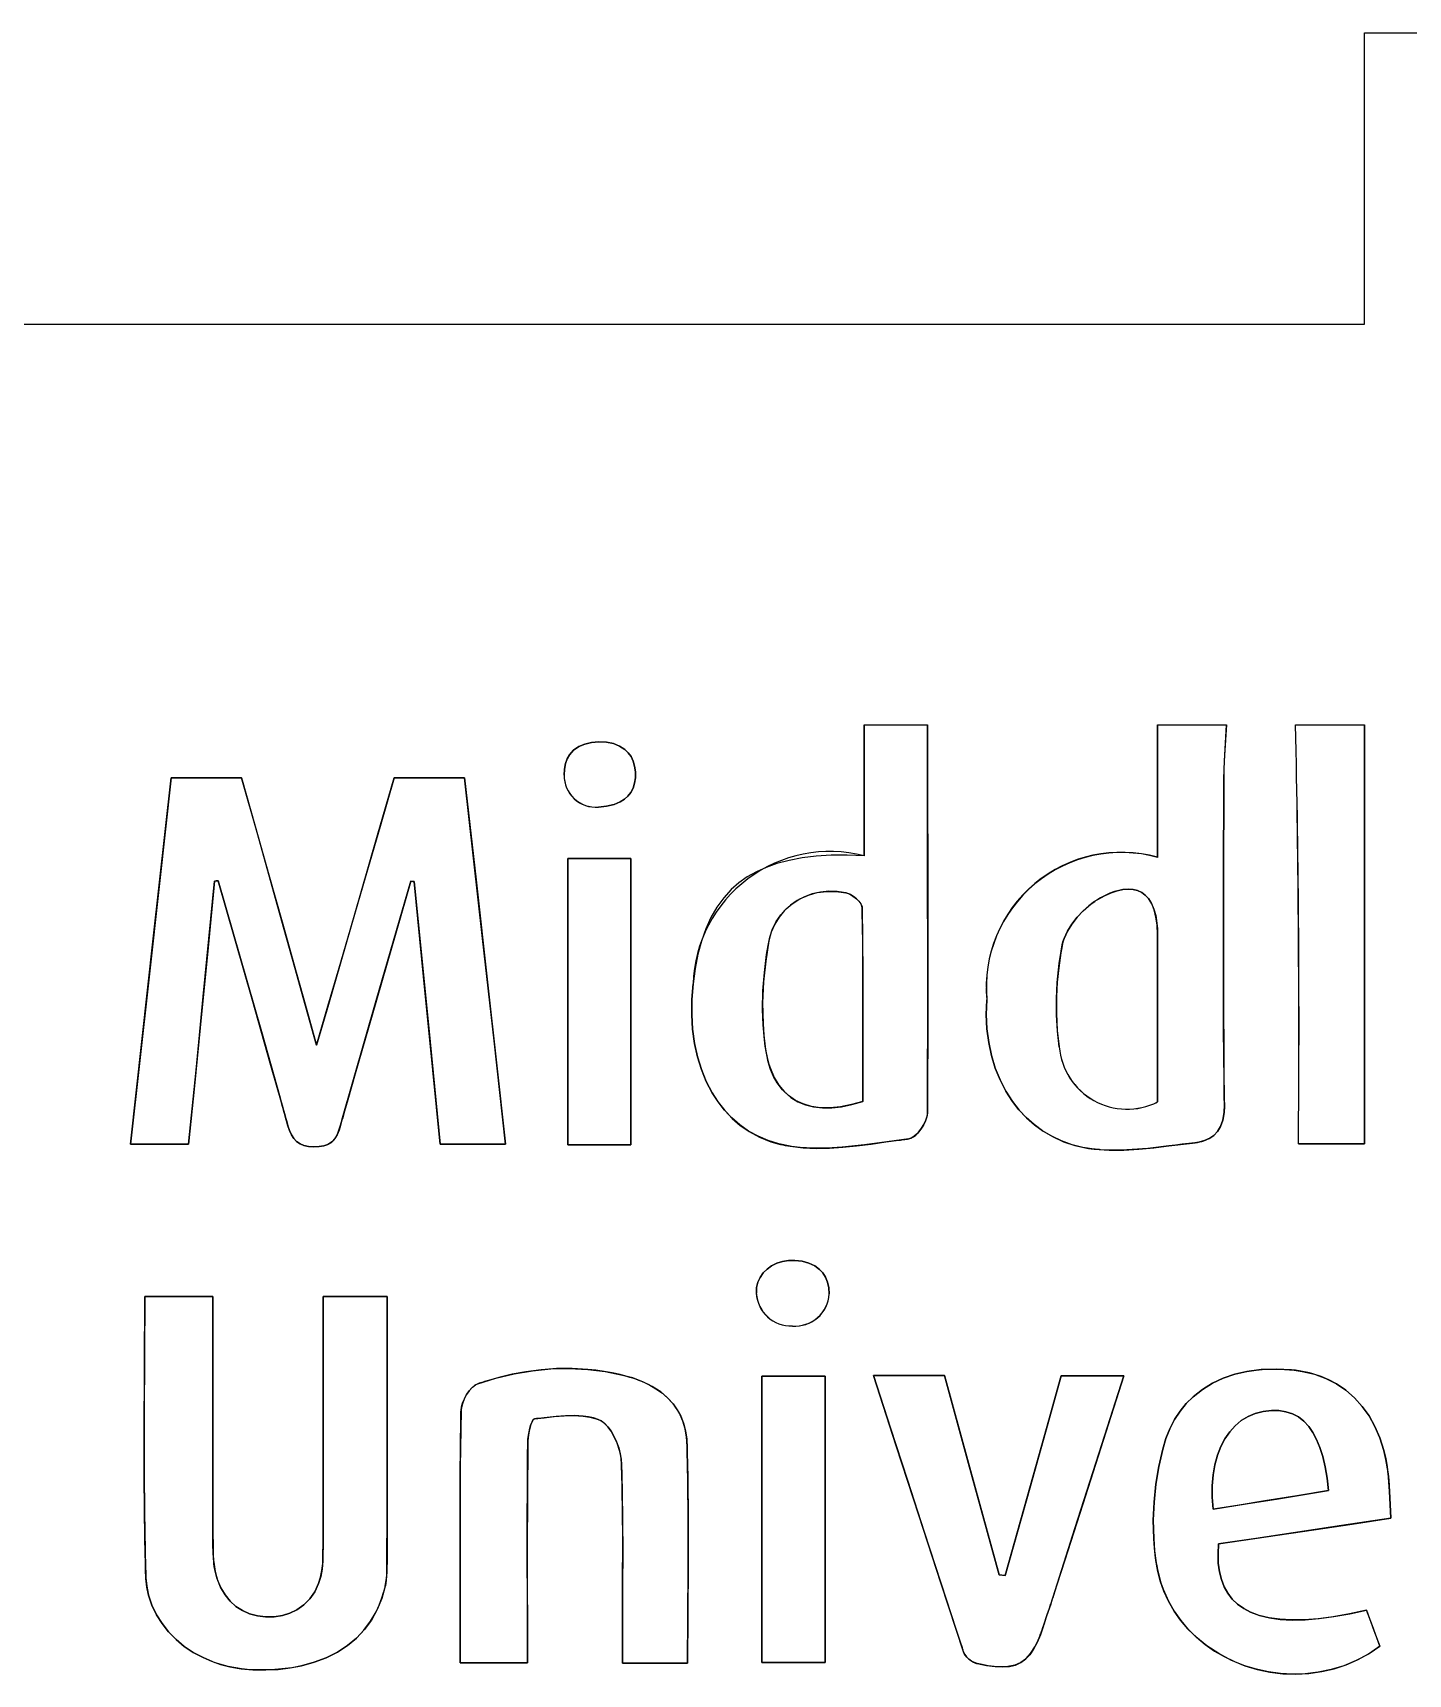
# Model space of a CAD drawing. Header units: millimetres. Extents: x 10 to 189, y 6 to 166.
# Drawn here: x 140.16 to 154.32, y 54.93 to 71.83 of the extents above; entities that cross this region are included whole.
import ezdxf

# ---------------------------------------------------------------- set-up
doc = ezdxf.new("R2010")
doc.units = ezdxf.units.MM

msp = doc.modelspace()

# ---------------------------------------------------------------- linework, layer by layer
at = {"color": 7, "linetype": 'Continuous'}
for p, q in [((153.875, 68.829), (153.875, 71.829)), ((153.875, 71.829), (169.875, 71.829)), ((137.875, 68.829), (153.875, 68.829)), ((148.719, 64.705), (149.371, 64.705)), ((151.741, 64.705), (152.453, 64.705)), ((153.164, 64.705), (153.875, 64.705)), ((142.309, 64.159), (141.584, 64.159)), ((141.584, 64.159), (142.309, 64.159)), ((144.605, 64.16), (143.88, 64.16)), ((143.88, 64.16), (144.605, 64.16)), ((146.318, 63.327), (145.667, 63.327)), ((145.667, 63.327), (146.318, 63.327)), ((141.163, 60.386), (141.763, 60.386)), ((141.763, 60.386), (141.163, 60.386)), ((144.354, 60.387), (145.027, 60.387)), ((145.027, 60.387), (144.354, 60.387)), ((145.667, 60.381), (146.318, 60.381)), ((146.318, 60.381), (145.667, 60.381)), ((153.193, 60.392), (153.875, 60.392)), ((153.875, 60.392), (153.193, 60.392)), ((142.012, 58.82), (141.312, 58.82)), ((141.312, 58.82), (142.012, 58.82)), ((143.806, 58.819), (143.148, 58.819)), ((143.148, 58.819), (143.806, 58.819)), ((148.318, 58), (147.667, 58)), ((147.667, 58), (148.318, 58)), ((149.547, 58.004), (148.815, 58.004)), ((148.815, 58.004), (149.547, 58.004)), ((151.394, 58.001), (150.751, 58.001)), ((150.751, 58.001), (151.394, 58.001)), ((144.56, 55.047), (145.252, 55.047)), ((145.252, 55.047), (144.56, 55.047)), ((146.23, 55.045), (146.902, 55.045)), ((146.902, 55.045), (146.23, 55.045)), ((147.667, 55.051), (148.318, 55.051)), ((148.318, 55.051), (147.667, 55.051))]:
    msp.add_line(p, q, dxfattribs=at)
at = {"color": 7, "linetype": 'Continuous', "lineweight": 15}
for p, q in [((153.875, 71.829), (153.875, 68.829)), ((169.875, 71.829), (153.875, 71.829)), ((153.875, 68.829), (137.875, 68.829))]:
    msp.add_line(p, q, dxfattribs=at)
at = {"color": 7, "linetype": 'Continuous', "flags": 128}
for points in [[(146.958, 62.037), (146.945, 61.876), (146.944, 61.72), (146.953, 61.57), (146.973, 61.425), (147.003, 61.287), (147.044, 61.155), (147.094, 61.032), (147.154, 60.917), (147.216, 60.821), (147.285, 60.733), (147.362, 60.653), (147.445, 60.581), (147.536, 60.518), (147.644, 60.46), (147.76, 60.413), (147.784, 60.406), (147.808, 60.398), (147.832, 60.392), (147.857, 60.385), (147.882, 60.379), (147.907, 60.374), (147.933, 60.369), (147.959, 60.365), (148.093, 60.35), (148.228, 60.344), (148.365, 60.347), (148.502, 60.356), (148.641, 60.369), (148.793, 60.388), (148.945, 60.41), (149.078, 60.428), (149.093, 60.43), (149.108, 60.432), (149.123, 60.434), (149.138, 60.436), (149.152, 60.438), (149.167, 60.44), (149.182, 60.442), (149.204, 60.449), (149.228, 60.462), (149.251, 60.481), (149.279, 60.51), (149.305, 60.543), (149.334, 60.589), (149.357, 60.636), (149.368, 60.676), (149.371, 60.693), (149.372, 60.7), (149.372, 60.702), (149.372, 60.704), (149.372, 60.704), (149.372, 60.705), (149.372, 60.705), (149.372, 60.705), (149.372, 60.705), (149.376, 62.038), (149.374, 63.371), (149.371, 64.705)], [(149.371, 64.705), (149.376, 62.465), (149.375, 61.479), (149.374, 61.045), (149.373, 60.855), (149.372, 60.771), (149.372, 60.76), (149.372, 60.749), (149.372, 60.738), (149.372, 60.727), (149.372, 60.716), (149.372, 60.705), (149.366, 60.668), (149.352, 60.626), (149.331, 60.584), (149.305, 60.543), (149.272, 60.501), (149.236, 60.468), (149.205, 60.449), (149.192, 60.444), (149.186, 60.443), (149.184, 60.443), (149.183, 60.442), (149.182, 60.442), (149.182, 60.442), (149.182, 60.442), (149.182, 60.442), (149.182, 60.442), (148.953, 60.411), (148.723, 60.379), (148.493, 60.355), (148.341, 60.346), (148.191, 60.345), (148.06, 60.353), (148.046, 60.354), (148.031, 60.356), (148.017, 60.357), (148.002, 60.359), (147.988, 60.361), (147.973, 60.363), (147.959, 60.365), (147.842, 60.389), (147.731, 60.424), (147.627, 60.468), (147.53, 60.522), (147.439, 60.586), (147.357, 60.657), (147.282, 60.736), (147.215, 60.823), (147.154, 60.917), (147.094, 61.032), (147.044, 61.155), (147.003, 61.287), (146.973, 61.425), (146.953, 61.57), (146.944, 61.72), (146.945, 61.876), (146.958, 62.037)], [(148.719, 64.705), (148.719, 63.951), (148.719, 63.357)], [(148.719, 63.357), (148.719, 64.112), (148.719, 64.705)], [(149.983, 61.873), (149.978, 61.722), (149.985, 61.576), (150.003, 61.434), (150.031, 61.299), (150.07, 61.17), (150.12, 61.048), (150.179, 60.933), (150.247, 60.827), (150.316, 60.739), (150.392, 60.658), (150.475, 60.585), (150.565, 60.521), (150.66, 60.465), (150.772, 60.413), (150.891, 60.374), (151, 60.349), (151.015, 60.346), (151.03, 60.344), (151.045, 60.342), (151.06, 60.34), (151.075, 60.338), (151.09, 60.336), (151.242, 60.326), (151.395, 60.327), (151.55, 60.336), (151.704, 60.351), (151.859, 60.369), (152.101, 60.398), (152.13, 60.402), (152.154, 60.406), (152.177, 60.41), (152.198, 60.415), (152.219, 60.422), (152.274, 60.445), (152.32, 60.476), (152.358, 60.516), (152.391, 60.57), (152.414, 60.636), (152.427, 60.713), (152.43, 60.791), (152.43, 60.798), (152.43, 60.819), (152.429, 60.851), (152.429, 60.884), (152.428, 60.917), (152.427, 61.045), (152.422, 61.564), (152.42, 62.491), (152.422, 63.418), (152.423, 63.826), (152.424, 64.006), (152.424, 64.085), (152.424, 64.095), (152.424, 64.105), (152.424, 64.116), (152.424, 64.126), (152.424, 64.136), (152.424, 64.147), (152.43, 64.333), (152.441, 64.519), (152.453, 64.705)], [(152.453, 64.705), (152.433, 64.392), (152.426, 64.255), (152.425, 64.194), (152.424, 64.168), (152.424, 64.156), (152.424, 64.151), (152.424, 64.149), (152.424, 64.148), (152.424, 64.147), (152.424, 64.147), (152.424, 64.147), (152.421, 63.093), (152.42, 62.039), (152.426, 61.112), (152.429, 60.884), (152.429, 60.858), (152.429, 60.832), (152.43, 60.807), (152.43, 60.797), (152.43, 60.791), (152.43, 60.786), (152.43, 60.78), (152.427, 60.713), (152.414, 60.636), (152.391, 60.57), (152.358, 60.516), (152.322, 60.478), (152.279, 60.448), (152.227, 60.424), (152.167, 60.408), (152.125, 60.401), (152.063, 60.394), (151.995, 60.386), (151.927, 60.378), (151.859, 60.369), (151.642, 60.344), (151.426, 60.328), (151.331, 60.325), (151.237, 60.326), (151.155, 60.33), (151.145, 60.331), (151.136, 60.332), (151.127, 60.333), (151.118, 60.333), (151.108, 60.334), (151.099, 60.335), (151.09, 60.336), (150.973, 60.354), (150.861, 60.382), (150.754, 60.421), (150.653, 60.468), (150.558, 60.525), (150.471, 60.589), (150.39, 60.661), (150.315, 60.74), (150.247, 60.827), (150.179, 60.933), (150.12, 61.048), (150.07, 61.17), (150.031, 61.299), (150.003, 61.434), (149.985, 61.576), (149.978, 61.722), (149.983, 61.873)], [(151.741, 64.705), (151.741, 63.946), (151.741, 63.34)], [(151.741, 63.34), (151.741, 63.727), (151.741, 64.109), (151.741, 64.705)], [(153.875, 60.392), (153.875, 61.607), (153.875, 62.815), (153.875, 64.705)], [(153.875, 64.705), (153.875, 63.503), (153.875, 62.298), (153.875, 61.348), (153.875, 60.392)], [(145.983, 63.858), (146.068, 63.867), (146.144, 63.884), (146.209, 63.911), (146.252, 63.938), (146.288, 63.97), (146.318, 64.009), (146.34, 64.053), (146.356, 64.103), (146.364, 64.159), (146.364, 64.221), (146.356, 64.279), (146.341, 64.332), (146.319, 64.378), (146.291, 64.417), (146.256, 64.451), (146.202, 64.486), (146.138, 64.511), (146.067, 64.525), (145.989, 64.529), (145.912, 64.523), (145.842, 64.507), (145.781, 64.481), (145.728, 64.444), (145.686, 64.397), (145.662, 64.354), (145.644, 64.305), (145.633, 64.249), (145.63, 64.187)], [(145.63, 64.187), (145.633, 64.249), (145.644, 64.305), (145.662, 64.354), (145.686, 64.397), (145.728, 64.444), (145.781, 64.481), (145.842, 64.507), (145.912, 64.523), (145.989, 64.529), (146.067, 64.525), (146.138, 64.511), (146.202, 64.486), (146.256, 64.451), (146.291, 64.417), (146.319, 64.378), (146.341, 64.332), (146.356, 64.279), (146.364, 64.221), (146.364, 64.159), (146.356, 64.103), (146.34, 64.053), (146.318, 64.009), (146.288, 63.97), (146.252, 63.938), (146.209, 63.911), (146.144, 63.884), (146.068, 63.867), (145.983, 63.858)], [(141.584, 64.159), (141.466, 63.103), (141.349, 62.049), (141.256, 61.219), (141.163, 60.386)], [(141.163, 60.386), (141.281, 61.445), (141.399, 62.501), (141.584, 64.159)], [(143.081, 61.405), (142.967, 61.811), (142.856, 62.207), (142.747, 62.596), (142.64, 62.979), (142.474, 63.572), (142.309, 64.159)], [(142.309, 64.159), (142.449, 63.661), (142.589, 63.16), (142.732, 62.651), (142.846, 62.245), (142.962, 61.83), (143.081, 61.405)], [(143.88, 64.16), (143.735, 63.658), (143.588, 63.154), (143.441, 62.645), (143.323, 62.239), (143.203, 61.826), (143.081, 61.405)], [(143.081, 61.405), (143.198, 61.807), (143.312, 62.202), (143.425, 62.59), (143.536, 62.973), (143.709, 63.569), (143.88, 64.16)], [(145.027, 60.387), (144.908, 61.45), (144.79, 62.506), (144.605, 64.16)], [(144.605, 64.16), (144.723, 63.108), (144.841, 62.054), (144.934, 61.223), (145.027, 60.387)], [(145.667, 63.327), (145.667, 62.497), (145.667, 61.673), (145.667, 60.381)], [(145.667, 60.381), (145.667, 61.204), (145.667, 62.026), (145.667, 62.674), (145.667, 63.327)], [(146.318, 60.381), (146.318, 60.94), (146.318, 61.494), (146.318, 62.043), (146.318, 62.686), (146.318, 63.327)], [(146.318, 63.327), (146.318, 62.511), (146.318, 61.691), (146.318, 61.04), (146.318, 60.381)], [(148.719, 63.357), (148.544, 63.363), (148.38, 63.361), (148.226, 63.352), (148.081, 63.334), (147.947, 63.309), (147.822, 63.276), (147.712, 63.237), (147.61, 63.191), (147.517, 63.138), (147.431, 63.077), (147.352, 63.008), (147.274, 62.922), (147.204, 62.826), (147.142, 62.72), (147.09, 62.604), (147.045, 62.478), (147.008, 62.342), (146.979, 62.195), (146.958, 62.037)], [(141.763, 60.386), (141.839, 61.15), (141.914, 61.908), (142.031, 63.095)], [(142.031, 63.095), (141.957, 62.34), (141.882, 61.584), (141.822, 60.987), (141.763, 60.386)], [(142.031, 63.095), (142.051, 63.098), (142.067, 63.1)], [(142.067, 63.1), (142.047, 63.097), (142.031, 63.095)], [(142.067, 63.1), (142.512, 61.548), (142.705, 60.865), (142.717, 60.822), (142.729, 60.779), (142.741, 60.736), (142.753, 60.693), (142.765, 60.65), (142.77, 60.63), (142.773, 60.622), (142.786, 60.576), (142.802, 60.528), (142.822, 60.484), (142.846, 60.446), (142.875, 60.414), (142.913, 60.389), (142.951, 60.374), (142.997, 60.364), (143.05, 60.36), (143.108, 60.362), (143.156, 60.37), (143.197, 60.384), (143.233, 60.405), (143.261, 60.432), (143.283, 60.464), (143.301, 60.5), (143.325, 60.572), (143.335, 60.606), (143.339, 60.621), (143.341, 60.628), (143.342, 60.631), (143.342, 60.633), (143.342, 60.633), (143.342, 60.633), (143.342, 60.633), (143.342, 60.634), (143.696, 61.865), (144.052, 63.095)], [(144.052, 63.095), (143.653, 61.717), (143.479, 61.11), (143.402, 60.843), (143.369, 60.726), (143.365, 60.713), (143.361, 60.7), (143.357, 60.686), (143.354, 60.673), (143.35, 60.66), (143.346, 60.647), (143.342, 60.634), (143.327, 60.58), (143.312, 60.53), (143.294, 60.484), (143.27, 60.444), (143.239, 60.41), (143.197, 60.384), (143.156, 60.37), (143.108, 60.362), (143.05, 60.36), (142.997, 60.364), (142.951, 60.374), (142.913, 60.389), (142.875, 60.414), (142.846, 60.446), (142.822, 60.484), (142.802, 60.528), (142.786, 60.576), (142.771, 60.629), (142.769, 60.635), (142.761, 60.662), (142.753, 60.692), (142.744, 60.723), (142.736, 60.754), (142.727, 60.784), (142.719, 60.815), (142.611, 61.198), (142.417, 61.881), (142.067, 63.1)], [(144.052, 63.095), (144.071, 63.093), (144.086, 63.091)], [(144.086, 63.091), (144.067, 63.093), (144.052, 63.095)], [(144.086, 63.091), (144.236, 61.581), (144.354, 60.387)], [(144.354, 60.387), (144.278, 61.148), (144.204, 61.905), (144.086, 63.091)], [(148.707, 60.828), (148.589, 60.794), (148.477, 60.771), (148.371, 60.761), (148.271, 60.762), (148.178, 60.776), (148.092, 60.801), (148.013, 60.838), (147.942, 60.887), (147.879, 60.948), (147.825, 61.02), (147.788, 61.085), (147.757, 61.157), (147.732, 61.236), (147.713, 61.323), (147.702, 61.395), (147.693, 61.46), (147.68, 61.617), (147.675, 61.775), (147.678, 61.965), (147.693, 62.154), (147.716, 62.341), (147.731, 62.431), (147.749, 62.52), (147.777, 62.603), (147.814, 62.679), (147.861, 62.748), (147.916, 62.809), (147.978, 62.861), (148.059, 62.912), (148.146, 62.95), (148.238, 62.977), (148.335, 62.99), (148.433, 62.99), (148.532, 62.975)], [(148.707, 60.828), (148.708, 61.383), (148.708, 61.942), (148.705, 62.436), (148.702, 62.653), (148.701, 62.749), (148.701, 62.76), (148.701, 62.77), (148.701, 62.781), (148.7, 62.792), (148.7, 62.803), (148.7, 62.813), (148.7, 62.824), (148.694, 62.848), (148.679, 62.874), (148.661, 62.894), (148.641, 62.914), (148.611, 62.938), (148.58, 62.957), (148.552, 62.969), (148.541, 62.973), (148.536, 62.975), (148.534, 62.975), (148.533, 62.975), (148.533, 62.975), (148.533, 62.975), (148.533, 62.975), (148.532, 62.975), (148.532, 62.975), (148.444, 62.989), (148.357, 62.991), (148.27, 62.982), (148.186, 62.964), (148.106, 62.935), (148.031, 62.896), (147.962, 62.849), (147.899, 62.792), (147.845, 62.726), (147.799, 62.652), (147.764, 62.57), (147.74, 62.48)], [(148.532, 62.975), (148.568, 62.963), (148.605, 62.942), (148.641, 62.914), (148.666, 62.889), (148.686, 62.863), (148.697, 62.84), (148.699, 62.831), (148.7, 62.827), (148.7, 62.826), (148.7, 62.825), (148.7, 62.824), (148.7, 62.824), (148.7, 62.824), (148.7, 62.824), (148.7, 62.824), (148.707, 62.156), (148.708, 61.49), (148.707, 60.828)], [(151.742, 60.822), (151.742, 61.309), (151.742, 61.792), (151.742, 62.215), (151.742, 62.263), (151.742, 62.31), (151.742, 62.358), (151.742, 62.405), (151.742, 62.452), (151.742, 62.5), (151.742, 62.547), (151.738, 62.641), (151.726, 62.726), (151.708, 62.799), (151.682, 62.863), (151.649, 62.915), (151.616, 62.95), (151.579, 62.978), (151.537, 62.998), (151.491, 63.01), (151.44, 63.013), (151.385, 63.009), (151.343, 63), (151.299, 62.987), (151.252, 62.97), (151.204, 62.948), (151.153, 62.922), (151.115, 62.899), (151.093, 62.885), (151.033, 62.841), (150.975, 62.789), (150.913, 62.724), (150.858, 62.653), (150.813, 62.579), (150.779, 62.504), (150.77, 62.477), (150.763, 62.45), (150.756, 62.41), (150.747, 62.358), (150.738, 62.306), (150.731, 62.254), (150.724, 62.201), (150.709, 62.054), (150.701, 61.907), (150.7, 61.732), (150.709, 61.559), (150.73, 61.388)], [(150.73, 61.388), (150.71, 61.551), (150.7, 61.716), (150.7, 61.883), (150.709, 62.051), (150.715, 62.116), (150.722, 62.181), (150.73, 62.246), (150.739, 62.311), (150.749, 62.375), (150.761, 62.438), (150.768, 62.471), (150.779, 62.504), (150.813, 62.579), (150.858, 62.653), (150.913, 62.724), (150.975, 62.789), (151.058, 62.86), (151.096, 62.887), (151.102, 62.891), (151.108, 62.895), (151.114, 62.898), (151.12, 62.902), (151.127, 62.907), (151.197, 62.945), (151.264, 62.975), (151.327, 62.996), (151.385, 63.009), (151.44, 63.013), (151.491, 63.01), (151.537, 62.998), (151.579, 62.978), (151.616, 62.95), (151.649, 62.915), (151.68, 62.866), (151.705, 62.808), (151.723, 62.741), (151.728, 62.716), (151.732, 62.691), (151.736, 62.664), (151.738, 62.636), (151.74, 62.608), (151.741, 62.578), (151.742, 62.547), (151.742, 61.975), (151.742, 61.401), (151.742, 60.822)], [(147.74, 62.48), (147.706, 62.27), (147.684, 62.057), (147.675, 61.841), (147.679, 61.627), (147.688, 61.508), (147.702, 61.39), (147.709, 61.344), (147.721, 61.281), (147.736, 61.222), (147.754, 61.167), (147.793, 61.075), (147.842, 60.994), (147.899, 60.926), (147.965, 60.869), (148.038, 60.824), (148.115, 60.793), (148.199, 60.772), (148.29, 60.761), (148.386, 60.762), (148.488, 60.773), (148.595, 60.795), (148.707, 60.828)], [(148.36, 58.845), (148.355, 58.909), (148.343, 58.966), (148.323, 59.017), (148.296, 59.061), (148.262, 59.098), (148.211, 59.135), (148.151, 59.163), (148.082, 59.182), (148.006, 59.191), (147.941, 59.19), (147.878, 59.18), (147.82, 59.161), (147.767, 59.135), (147.72, 59.101), (147.68, 59.061), (147.648, 59.016), (147.625, 58.965), (147.612, 58.911), (147.61, 58.853)], [(147.61, 58.853), (147.612, 58.911), (147.625, 58.965), (147.648, 59.016), (147.68, 59.061), (147.72, 59.101), (147.767, 59.135), (147.82, 59.161), (147.878, 59.18), (147.941, 59.19), (148.006, 59.191), (148.082, 59.182), (148.151, 59.163), (148.211, 59.135), (148.262, 59.098), (148.296, 59.061), (148.323, 59.017), (148.343, 58.966), (148.355, 58.909), (148.36, 58.845)], [(141.312, 58.82), (141.31, 58.21), (141.306, 57.603), (141.304, 56.999), (141.307, 56.602), (141.314, 56.205), (141.315, 56.147), (141.317, 56.089), (141.319, 56.031), (141.321, 55.973), (141.323, 55.925), (141.325, 55.893), (141.335, 55.817), (141.351, 55.743), (141.385, 55.64), (141.431, 55.542), (141.489, 55.451), (141.556, 55.366), (141.633, 55.288), (141.718, 55.217), (141.811, 55.155), (141.912, 55.101), (142, 55.063), (142.092, 55.031), (142.187, 55.006), (142.226, 54.998), (142.264, 54.991), (142.303, 54.986), (142.343, 54.981), (142.382, 54.978), (142.423, 54.976), (142.557, 54.974), (142.685, 54.98), (142.808, 54.995), (142.924, 55.016), (143.057, 55.053), (143.181, 55.1), (143.295, 55.157), (143.399, 55.225), (143.492, 55.303), (143.569, 55.385), (143.637, 55.475), (143.694, 55.573), (143.726, 55.642), (143.754, 55.715), (143.774, 55.782), (143.777, 55.79), (143.779, 55.799), (143.781, 55.808), (143.784, 55.817), (143.786, 55.827), (143.788, 55.836), (143.802, 55.917), (143.805, 55.954), (143.805, 55.97), (143.805, 55.977), (143.805, 55.98), (143.805, 55.981), (143.805, 55.982), (143.805, 55.982), (143.805, 55.982), (143.805, 55.982), (143.805, 55.982), (143.806, 56.685), (143.806, 57.39), (143.806, 58.101), (143.806, 58.819)], [(143.806, 58.819), (143.806, 58.015), (143.806, 57.221), (143.806, 56.526), (143.806, 56.222), (143.806, 56.088), (143.805, 56.029), (143.805, 56.019), (143.805, 56.01), (143.805, 56.001), (143.805, 55.992), (143.805, 55.982), (143.799, 55.9), (143.794, 55.864), (143.79, 55.848), (143.789, 55.841), (143.788, 55.838), (143.788, 55.837), (143.788, 55.836), (143.788, 55.836), (143.788, 55.836), (143.788, 55.836), (143.788, 55.836), (143.753, 55.711), (143.705, 55.595), (143.646, 55.488), (143.575, 55.391), (143.492, 55.303), (143.399, 55.225), (143.295, 55.157), (143.181, 55.1), (143.057, 55.053), (142.924, 55.016), (142.826, 54.997), (142.723, 54.984), (142.616, 54.976), (142.505, 54.974), (142.396, 54.977), (142.306, 54.985), (142.169, 55.01), (142.037, 55.049), (141.912, 55.101), (141.811, 55.155), (141.718, 55.217), (141.633, 55.288), (141.556, 55.366), (141.489, 55.451), (141.431, 55.542), (141.385, 55.64), (141.351, 55.743), (141.333, 55.828), (141.323, 55.916), (141.322, 55.94), (141.32, 55.982), (141.319, 56.023), (141.318, 56.064), (141.317, 56.106), (141.315, 56.147), (141.307, 56.592), (141.304, 56.989), (141.304, 57.387), (141.309, 58.101), (141.312, 58.82)], [(143.148, 58.819), (143.148, 58.719), (143.148, 58.625), (143.148, 58.545), (143.148, 58.51), (143.148, 58.495), (143.148, 58.488), (143.148, 58.485), (143.148, 58.484), (143.148, 58.483), (143.148, 58.483), (143.148, 58.483), (143.148, 58.483), (143.149, 57.644), (143.149, 56.805), (143.148, 56.392), (143.147, 56.351), (143.147, 56.311), (143.147, 56.27), (143.147, 56.229), (143.146, 56.189), (143.146, 56.148), (143.146, 56.112), (143.145, 56.094), (143.138, 56.012), (143.124, 55.935), (143.101, 55.864), (143.061, 55.78), (143.01, 55.707), (142.948, 55.645), (142.877, 55.594), (142.806, 55.56), (142.728, 55.536), (142.645, 55.522), (142.556, 55.52), (142.471, 55.53), (142.391, 55.552), (142.318, 55.585), (142.25, 55.629), (142.19, 55.683), (142.138, 55.746), (142.09, 55.828), (142.054, 55.921), (142.032, 56.01), (142.029, 56.022), (142.027, 56.035), (142.026, 56.047), (142.024, 56.06), (142.023, 56.072), (142.021, 56.085), (142.015, 56.176), (142.013, 56.267), (142.012, 56.347), (142.012, 56.383), (142.012, 56.398), (142.012, 56.405), (142.012, 56.408), (142.012, 56.409), (142.012, 56.41), (142.012, 56.41), (142.012, 56.41), (142.012, 56.41), (142.011, 57.587), (142.012, 58.104), (142.012, 58.332), (142.012, 58.432), (142.012, 58.443), (142.012, 58.455), (142.012, 58.466), (142.012, 58.477), (142.012, 58.488), (142.012, 58.5), (142.012, 58.511), (142.012, 58.666), (142.012, 58.82)], [(142.012, 58.82), (142.012, 58.648), (142.012, 58.571), (142.012, 58.538), (142.012, 58.523), (142.012, 58.516), (142.012, 58.513), (142.012, 58.512), (142.012, 58.511), (142.012, 58.511), (142.012, 58.511), (142.012, 58.511), (142.011, 57.335), (142.012, 56.817), (142.012, 56.589), (142.012, 56.489), (142.012, 56.478), (142.012, 56.467), (142.012, 56.455), (142.012, 56.444), (142.012, 56.433), (142.012, 56.422), (142.012, 56.41), (142.014, 56.228), (142.017, 56.148), (142.019, 56.113), (142.02, 56.097), (142.021, 56.09), (142.021, 56.087), (142.021, 56.086), (142.021, 56.086), (142.021, 56.085), (142.021, 56.085), (142.021, 56.085), (142.036, 55.989), (142.06, 55.9), (142.095, 55.819), (142.138, 55.746), (142.19, 55.683), (142.25, 55.629), (142.318, 55.585), (142.391, 55.552), (142.471, 55.53), (142.556, 55.52), (142.645, 55.522), (142.728, 55.536), (142.806, 55.56), (142.877, 55.594), (142.948, 55.645), (143.01, 55.707), (143.061, 55.78), (143.101, 55.864), (143.122, 55.928), (143.136, 55.997), (143.144, 56.071), (143.145, 56.096), (143.146, 56.131), (143.146, 56.19), (143.147, 56.249), (143.147, 56.308), (143.147, 56.367), (143.148, 56.426), (143.149, 57.165), (143.148, 57.903), (143.148, 58.227), (143.148, 58.37), (143.148, 58.384), (143.148, 58.398), (143.148, 58.413), (143.148, 58.427), (143.148, 58.441), (143.148, 58.455), (143.148, 58.469), (143.148, 58.483), (143.148, 58.59), (143.148, 58.701), (143.148, 58.819)], [(144.56, 55.047), (144.56, 55.28), (144.56, 55.51), (144.56, 55.711), (144.56, 55.729), (144.56, 55.746), (144.56, 55.764), (144.56, 55.782), (144.56, 55.827), (144.56, 56.005), (144.559, 56.464), (144.559, 56.923), (144.562, 57.327), (144.565, 57.505), (144.567, 57.583), (144.567, 57.594), (144.568, 57.604), (144.568, 57.614), (144.568, 57.624), (144.568, 57.634), (144.569, 57.645), (144.573, 57.683), (144.585, 57.725), (144.603, 57.767), (144.625, 57.809), (144.655, 57.851), (144.688, 57.886), (144.718, 57.909), (144.731, 57.917), (144.737, 57.919), (144.74, 57.92), (144.741, 57.92), (144.741, 57.921), (144.742, 57.921), (144.742, 57.921), (144.742, 57.921), (144.742, 57.921), (144.928, 57.977), (145.115, 58.022), (145.303, 58.054), (145.492, 58.073), (145.682, 58.078), (145.873, 58.068), (146.053, 58.046), (146.232, 58.009), (146.272, 57.999), (146.304, 57.99), (146.336, 57.981), (146.367, 57.97), (146.397, 57.959), (146.427, 57.947), (146.504, 57.912), (146.576, 57.87), (146.642, 57.823), (146.702, 57.77), (146.753, 57.715), (146.796, 57.653), (146.833, 57.587), (146.861, 57.514), (146.881, 57.436), (146.893, 57.352), (146.894, 57.326), (146.896, 57.281), (146.898, 57.229), (146.899, 57.177), (146.9, 57.125), (146.905, 56.921), (146.908, 56.555), (146.908, 56.058), (146.904, 55.555), (146.902, 55.045)], [(146.902, 55.045), (146.904, 55.532), (146.907, 56.012), (146.908, 56.488), (146.904, 56.96), (146.902, 57.037), (146.901, 57.115), (146.899, 57.192), (146.896, 57.269), (146.894, 57.333), (146.891, 57.371), (146.877, 57.457), (146.854, 57.536), (146.814, 57.623), (146.763, 57.701), (146.702, 57.77), (146.625, 57.837), (146.537, 57.893), (146.442, 57.941), (146.338, 57.98), (146.281, 57.997), (146.209, 58.015), (146.125, 58.033), (146.041, 58.047), (145.957, 58.059), (145.873, 58.068), (145.713, 58.077), (145.553, 58.076), (145.394, 58.065), (145.235, 58.044), (145.096, 58.018), (144.958, 57.985), (144.837, 57.951), (144.823, 57.947), (144.809, 57.943), (144.796, 57.938), (144.782, 57.934), (144.769, 57.93), (144.755, 57.925), (144.742, 57.921), (144.711, 57.905), (144.68, 57.879), (144.652, 57.847), (144.625, 57.809), (144.6, 57.762), (144.582, 57.715), (144.572, 57.674), (144.569, 57.657), (144.569, 57.65), (144.569, 57.647), (144.569, 57.646), (144.569, 57.645), (144.569, 57.645), (144.569, 57.645), (144.569, 57.645), (144.569, 57.645), (144.56, 57.061), (144.559, 56.476), (144.56, 55.962), (144.56, 55.917), (144.56, 55.871), (144.56, 55.826), (144.56, 55.781), (144.56, 55.763), (144.56, 55.694), (144.56, 55.373), (144.56, 55.047)], [(147.667, 58), (147.667, 57.167), (147.667, 56.341), (147.667, 55.051)], [(147.667, 55.051), (147.667, 55.871), (147.667, 56.694), (147.667, 57.345), (147.667, 58)], [(148.318, 55.051), (148.318, 55.878), (148.318, 56.702), (148.318, 57.349), (148.318, 58)], [(148.318, 58), (148.318, 57.173), (148.318, 56.349), (148.318, 55.701), (148.318, 55.051)], [(148.815, 58.004), (148.991, 57.462), (149.165, 56.927), (149.337, 56.397), (149.564, 55.703), (149.664, 55.399), (149.708, 55.265), (149.728, 55.206), (149.73, 55.199), (149.733, 55.191), (149.736, 55.183), (149.738, 55.176), (149.741, 55.168), (149.743, 55.16), (149.756, 55.134), (149.775, 55.109), (149.8, 55.086), (149.847, 55.055), (149.868, 55.045), (149.877, 55.042), (149.881, 55.041), (149.883, 55.041), (149.884, 55.041), (149.884, 55.04), (149.884, 55.04), (149.884, 55.04), (149.884, 55.04), (149.884, 55.04), (149.981, 55.02), (150.069, 55.008), (150.147, 55.005), (150.216, 55.011), (150.278, 55.025), (150.333, 55.05), (150.387, 55.09), (150.435, 55.143), (150.478, 55.211), (150.505, 55.263), (150.529, 55.322), (150.534, 55.335), (150.539, 55.347), (150.544, 55.36), (150.548, 55.374), (150.553, 55.387), (150.557, 55.401), (150.562, 55.415), (150.567, 55.429), (150.609, 55.554), (150.628, 55.61), (150.636, 55.634), (150.639, 55.645), (150.641, 55.649), (150.641, 55.651), (150.642, 55.652), (150.642, 55.653), (150.642, 55.653), (150.642, 55.653), (150.642, 55.653), (150.891, 56.43), (151.141, 57.211), (151.394, 58.001)], [(151.394, 58.001), (151.181, 57.337), (150.971, 56.68), (150.787, 56.104), (150.706, 55.851), (150.67, 55.74), (150.666, 55.728), (150.662, 55.715), (150.658, 55.703), (150.654, 55.69), (150.65, 55.678), (150.646, 55.665), (150.642, 55.653), (150.599, 55.528), (150.581, 55.473), (150.573, 55.448), (150.569, 55.437), (150.568, 55.433), (150.567, 55.431), (150.567, 55.43), (150.567, 55.429), (150.567, 55.429), (150.567, 55.429), (150.567, 55.429), (150.535, 55.336), (150.501, 55.256), (150.465, 55.187), (150.425, 55.131), (150.382, 55.085), (150.333, 55.05), (150.271, 55.023), (150.2, 55.008), (150.12, 55.005), (150.06, 55.009), (149.996, 55.018), (149.935, 55.029), (149.927, 55.031), (149.918, 55.033), (149.91, 55.035), (149.901, 55.036), (149.893, 55.038), (149.884, 55.04), (149.856, 55.05), (149.827, 55.066), (149.8, 55.086), (149.779, 55.105), (149.761, 55.126), (149.75, 55.145), (149.746, 55.154), (149.744, 55.157), (149.744, 55.159), (149.743, 55.16), (149.743, 55.16), (149.743, 55.16), (149.743, 55.16), (149.743, 55.16), (149.743, 55.16), (149.512, 55.861), (149.282, 56.566), (149.05, 57.28), (148.815, 58.004)], [(150.112, 55.954), (149.796, 57.099), (149.547, 58.004)], [(149.547, 58.004), (149.864, 56.853), (150.112, 55.954)], [(150.751, 58.001), (150.587, 57.421), (150.425, 56.846), (150.171, 55.946)], [(150.171, 55.946), (150.494, 57.092), (150.622, 57.545), (150.751, 58.001)], [(154.145, 56.536), (154.138, 56.677), (154.131, 56.813), (154.12, 56.96), (154.117, 56.996), (154.116, 57.002), (154.115, 57.007), (154.115, 57.013), (154.113, 57.024), (154.11, 57.046), (154.094, 57.142), (154.072, 57.235), (154.032, 57.363), (153.981, 57.481), (153.92, 57.59), (153.85, 57.688), (153.77, 57.776), (153.681, 57.853), (153.584, 57.919), (153.507, 57.96), (153.426, 57.994), (153.341, 58.023), (153.306, 58.032), (153.271, 58.04), (153.235, 58.048), (153.199, 58.054), (153.162, 58.059), (153.123, 58.063), (152.963, 58.072), (152.81, 58.067), (152.663, 58.048), (152.537, 58.018), (152.418, 57.977), (152.307, 57.925), (152.204, 57.862), (152.11, 57.787), (152.038, 57.716), (151.974, 57.638), (151.917, 57.551), (151.868, 57.458), (151.827, 57.356), (151.795, 57.247)], [(151.795, 57.247), (151.827, 57.356), (151.868, 57.458), (151.917, 57.551), (151.974, 57.638), (152.038, 57.716), (152.11, 57.787), (152.204, 57.862), (152.307, 57.925), (152.418, 57.977), (152.537, 58.018), (152.663, 58.048), (152.756, 58.062), (152.851, 58.07), (152.949, 58.072), (153.05, 58.069), (153.149, 58.061), (153.232, 58.048), (153.358, 58.018), (153.475, 57.975), (153.584, 57.919), (153.681, 57.853), (153.77, 57.776), (153.85, 57.688), (153.92, 57.59), (153.981, 57.481), (154.032, 57.363), (154.072, 57.235), (154.092, 57.151), (154.107, 57.064), (154.112, 57.036), (154.114, 57.015), (154.115, 57.007), (154.116, 57), (154.117, 56.993), (154.123, 56.929), (154.131, 56.813), (154.138, 56.677), (154.145, 56.536)], [(153.504, 56.82), (153.488, 56.948), (153.468, 57.064), (153.443, 57.17), (153.414, 57.264), (153.38, 57.347), (153.342, 57.42), (153.299, 57.482), (153.248, 57.536), (153.193, 57.58), (153.131, 57.612), (153.064, 57.633), (152.992, 57.644), (152.914, 57.645), (152.83, 57.636), (152.749, 57.615), (152.674, 57.583), (152.604, 57.541), (152.541, 57.488), (152.485, 57.426), (152.435, 57.354), (152.393, 57.273), (152.359, 57.184), (152.332, 57.087), (152.314, 56.983), (152.305, 56.871), (152.305, 56.753), (152.314, 56.629)], [(152.314, 56.629), (152.305, 56.753), (152.305, 56.871), (152.314, 56.983), (152.332, 57.087), (152.359, 57.184), (152.393, 57.273), (152.435, 57.354), (152.485, 57.426), (152.541, 57.488), (152.604, 57.541), (152.674, 57.583), (152.749, 57.615), (152.83, 57.636), (152.914, 57.645), (152.992, 57.644), (153.064, 57.633), (153.131, 57.612), (153.193, 57.58), (153.248, 57.536), (153.299, 57.482), (153.342, 57.42), (153.38, 57.347), (153.414, 57.264), (153.443, 57.17), (153.468, 57.064), (153.488, 56.948), (153.504, 56.82)], [(145.252, 55.047), (145.252, 55.144), (145.252, 55.237), (145.252, 55.316), (145.252, 55.351), (145.252, 55.366), (145.252, 55.372), (145.252, 55.375), (145.252, 55.377), (145.252, 55.377), (145.252, 55.378), (145.252, 55.378), (145.252, 55.378), (145.251, 56.454), (145.252, 56.928), (145.254, 57.137), (145.254, 57.228), (145.254, 57.24), (145.255, 57.252), (145.255, 57.264), (145.255, 57.276), (145.255, 57.288), (145.255, 57.3), (145.258, 57.351), (145.266, 57.407), (145.278, 57.463), (145.289, 57.5), (145.301, 57.53), (145.313, 57.551), (145.321, 57.557), (145.324, 57.559), (145.325, 57.559), (145.326, 57.559), (145.326, 57.559), (145.326, 57.559), (145.326, 57.559), (145.326, 57.559), (145.326, 57.559), (145.326, 57.559), (145.426, 57.571), (145.527, 57.582), (145.629, 57.59), (145.73, 57.593), (145.828, 57.587), (145.896, 57.577), (145.961, 57.56), (146.008, 57.541), (146.045, 57.514), (146.08, 57.477), (146.113, 57.432), (146.142, 57.382), (146.17, 57.323), (146.193, 57.261), (146.209, 57.2), (146.218, 57.143), (146.218, 57.132), (146.22, 57.099), (146.222, 57.058), (146.223, 57.016), (146.225, 56.974), (146.229, 56.81), (146.233, 56.517), (146.234, 56.183), (146.232, 55.85), (146.23, 55.556), (146.23, 55.427), (146.23, 55.413), (146.23, 55.398), (146.23, 55.384), (146.23, 55.369), (146.23, 55.355), (146.23, 55.34), (146.23, 55.326), (146.23, 55.045)], [(146.23, 55.045), (146.23, 55.203), (146.23, 55.272), (146.23, 55.302), (146.23, 55.315), (146.23, 55.321), (146.23, 55.324), (146.23, 55.325), (146.23, 55.325), (146.23, 55.325), (146.23, 55.325), (146.23, 55.326), (146.232, 55.831), (146.234, 56.336), (146.228, 56.841), (146.227, 56.895), (146.225, 56.948), (146.224, 57.001), (146.222, 57.054), (146.22, 57.108), (146.218, 57.137), (146.217, 57.151), (146.211, 57.191), (146.201, 57.232), (146.176, 57.308), (146.142, 57.382), (146.113, 57.432), (146.081, 57.476), (146.047, 57.512), (146.011, 57.54), (145.981, 57.554), (145.932, 57.569), (145.881, 57.58), (145.828, 57.587), (145.737, 57.593), (145.643, 57.591), (145.548, 57.584), (145.423, 57.571), (145.368, 57.564), (145.345, 57.562), (145.339, 57.561), (145.332, 57.56), (145.326, 57.559), (145.313, 57.551), (145.301, 57.53), (145.289, 57.5), (145.278, 57.463), (145.268, 57.416), (145.26, 57.369), (145.256, 57.329), (145.255, 57.312), (145.255, 57.306), (145.255, 57.303), (145.255, 57.301), (145.255, 57.301), (145.255, 57.301), (145.255, 57.301), (145.255, 57.301), (145.255, 57.3), (145.252, 56.762), (145.251, 56.224), (145.251, 55.75), (145.252, 55.542), (145.252, 55.45), (145.252, 55.438), (145.252, 55.426), (145.252, 55.414), (145.252, 55.402), (145.252, 55.39), (145.252, 55.378), (145.252, 55.271), (145.252, 55.162), (145.252, 55.047)], [(151.795, 57.247), (151.755, 57.069), (151.725, 56.886), (151.706, 56.701), (151.698, 56.515), (151.702, 56.329), (151.712, 56.201), (151.729, 56.076), (151.734, 56.048), (151.741, 56.007), (151.757, 55.938), (151.777, 55.871), (151.8, 55.806), (151.826, 55.743), (151.855, 55.682), (151.914, 55.579), (151.982, 55.482), (152.059, 55.392), (152.142, 55.31), (152.233, 55.235), (152.328, 55.169), (152.428, 55.111), (152.533, 55.06), (152.642, 55.017), (152.769, 54.979), (152.899, 54.952), (153.032, 54.935), (153.166, 54.931), (153.3, 54.938), (153.434, 54.957), (153.56, 54.986), (153.683, 55.026), (153.803, 55.078), (153.92, 55.142), (154.032, 55.218)], [(154.032, 55.218), (153.913, 55.138), (153.789, 55.071), (153.661, 55.018), (153.529, 54.978), (153.396, 54.95), (153.262, 54.934), (153.135, 54.931), (153.009, 54.937), (152.884, 54.954), (152.761, 54.981), (152.642, 55.017), (152.504, 55.073), (152.373, 55.142), (152.25, 55.223), (152.136, 55.316), (152.054, 55.397), (151.98, 55.485), (151.913, 55.581), (151.855, 55.682), (151.808, 55.785), (151.77, 55.893), (151.742, 56.006), (151.737, 56.03), (151.735, 56.04), (151.733, 56.05), (151.732, 56.06), (151.73, 56.071), (151.728, 56.081), (151.721, 56.129), (151.709, 56.229), (151.702, 56.329), (151.698, 56.515), (151.706, 56.701), (151.725, 56.886), (151.755, 57.069), (151.795, 57.247)], [(152.314, 56.629), (152.655, 56.684), (152.989, 56.737), (153.504, 56.82)], [(153.504, 56.82), (153.177, 56.767), (152.847, 56.714), (152.583, 56.672), (152.314, 56.629)], [(152.371, 56.271), (152.859, 56.344), (153.352, 56.418), (153.745, 56.476), (154.145, 56.536)], [(154.145, 56.536), (153.638, 56.46), (153.14, 56.386), (152.754, 56.328), (152.371, 56.271)], [(153.894, 55.59), (153.718, 55.551), (153.552, 55.522), (153.397, 55.502), (153.253, 55.491), (153.12, 55.489), (153, 55.496), (152.89, 55.511), (152.79, 55.536), (152.701, 55.569), (152.63, 55.607), (152.566, 55.652), (152.512, 55.704), (152.466, 55.763), (152.428, 55.83), (152.4, 55.904), (152.38, 55.985), (152.368, 56.073), (152.365, 56.169), (152.371, 56.271)], [(152.371, 56.271), (152.365, 56.169), (152.368, 56.073), (152.38, 55.985), (152.4, 55.904), (152.428, 55.83), (152.466, 55.763), (152.512, 55.704), (152.566, 55.652), (152.63, 55.607), (152.701, 55.569), (152.792, 55.535), (152.894, 55.51), (153.006, 55.495), (153.129, 55.488), (153.263, 55.491), (153.405, 55.503), (153.558, 55.523), (153.721, 55.552), (153.894, 55.59)], [(150.171, 55.946), (150.138, 55.951), (150.112, 55.954)], [(150.112, 55.954), (150.145, 55.95), (150.171, 55.946)], [(154.032, 55.218), (153.955, 55.427), (153.894, 55.59)], [(153.894, 55.59), (153.971, 55.382), (154.032, 55.218)]]:
    msp.add_lwpolyline(points, dxfattribs=at)
at = {"color": 7, "linetype": 'Continuous'}
for centre, radius, start, end in [((-7.184, 61.442), 160.381, 359.62484, 1.16563), ((22.032, 61.645), 131.167, 359.4528, 1.33678), ((145.955, 64.182), 0.325, 179.0271, 274.9785), ((145.954, 64.181), 0.324, 178.9438, 275.0574), ((148.369, 61.989), 1.412, 75.6392, 178.0623), ((151.367, 62.003), 1.389, 74.3472, 185.3386), ((151.37, 61.998), 1.392, 74.5288, 185.1561), ((151.428, 61.448), 0.701, 184.9694, 296.5615), ((151.429, 61.45), 0.702, 185.0759, 296.4529), ((147.967, 58.874), 0.358, 183.3251, 272.3938), ((147.965, 58.872), 0.356, 182.9494, 272.7848), ((148.011, 58.863), 0.349, 265.2109, 356.919), ((148.01, 58.866), 0.351, 265.5744, 356.5552)]:
    msp.add_arc(centre, radius, start, end, dxfattribs=at)

doc.saveas('drawing.dxf')
